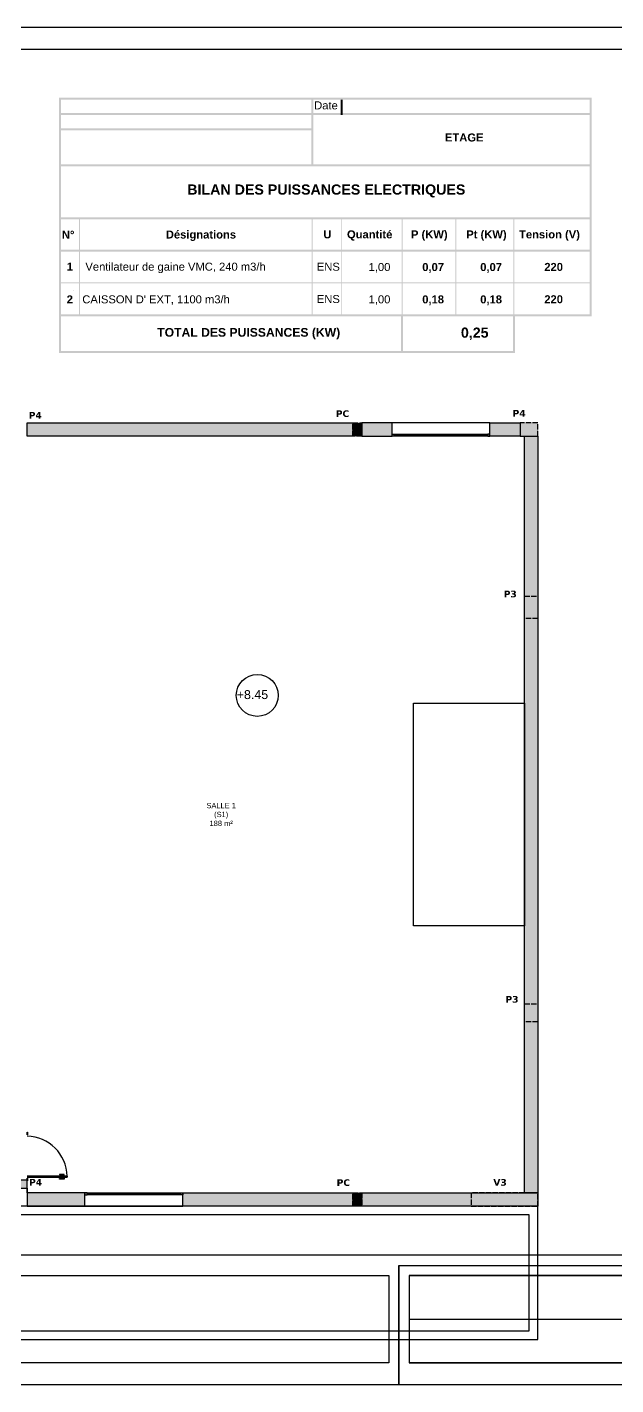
# Model space of a CAD drawing. Header units: millimetres. Extents: x 61345 to 69644, y 9491 to 29385.
# Drawn here: x 66432 to 67755, y 21239 to 24292 of the extents above; entities that cross this region are included whole.
import ezdxf

# ---------------------------------------------------------------- set-up
doc = ezdxf.new("R2010")
doc.units = ezdxf.units.MM
doc.linetypes.add('ACAD_ISO02W100', pattern=[15, 12, -3])
doc.layers.add('G-ANNO-SYMB', color=111, linetype='Continuous', lineweight=9)
for name, color, linetype in [('PDF _Remplissages de solides', 7, 'Continuous'), ('PDF _Texte', 7, 'Continuous'), ('Plan Archi', 8, 'Continuous')]:
    doc.layers.add(name, color=color, linetype=linetype)
doc.styles.add('ARIAL', font='arial.ttf')
doc.styles.add('PDF Arial', font='arial.ttf')
doc.styles.add('PDF Arial Bold', font='arialbd.ttf')
doc.styles.get("Standard").update_dxf_attribs({"font": 'arial.ttf'})

msp = doc.modelspace()

# ---------------------------------------------------------------- hatches: boundary and pattern name
at = {"layer": 'Plan Archi'}
h = msp.add_hatch(color=256, dxfattribs=at)
h.dxf.hatch_style = 1
h.paths.add_polyline_path([(67164.1, 23372.3), (66431.6, 23372.3), (66431.6, 23402.3), (67164.1, 23402.3)])
at = {"layer": 'Plan Archi', "linetype": 'ACAD_ISO02W100'}
h = msp.add_hatch(color=256, dxfattribs=at)
h.dxf.hatch_style = 1
h.paths.add_polyline_path([(67164.1, 23402.3), (67184.1, 23402.3), (67184.1, 23372.3), (67164.1, 23372.3)])
at = {"layer": 'Plan Archi'}
h = msp.add_hatch(color=256, dxfattribs=at)
h.dxf.hatch_style = 1
h.paths.add_polyline_path([(67184.1, 23372.3), (67252.1, 23372.3), (67252.1, 23402.3), (67184.1, 23402.3)])
h = msp.add_hatch(color=256, dxfattribs=at)
h.dxf.hatch_style = 1
h.paths.add_polyline_path([(67472.1, 23372.3), (67472.1, 23402.3), (67540.1, 23402.3), (67540.1, 23372.3)])
at = {"layer": 'Plan Archi', "linetype": 'ACAD_ISO02W100'}
h = msp.add_hatch(color=256, dxfattribs=at)
h.dxf.hatch_style = 1
h.paths.add_polyline_path([(67580.1, 23402.3), (67540.1, 23402.3), (67540.1, 23372.3), (67580.1, 23372.3)])
at = {"layer": 'Plan Archi'}
h = msp.add_hatch(color=256, dxfattribs=at)
h.dxf.hatch_style = 1
h.paths.add_polyline_path([(67580.1, 21671.1), (67550.1, 21671.1), (67550.1, 23372.3), (67580.1, 23372.3)])
at = {"layer": 'Plan Archi', "linetype": 'ACAD_ISO02W100'}
for points in [[(67580.1, 23012.4), (67580.1, 22962.4), (67550.1, 22962.4), (67550.1, 23012.4)], [(67580.1, 22095.8), (67580.1, 22055.8), (67550.1, 22055.8), (67550.1, 22095.8)]]:
    msp.add_hatch(color=256, dxfattribs=at).paths.add_polyline_path(points)
at = {"layer": 'Plan Archi'}
h = msp.add_hatch(color=256, dxfattribs=at)
h.dxf.hatch_style = 1
h.paths.add_polyline_path([(66561.6, 21671.1), (66431.6, 21671.1), (66431.6, 21699.3), (66401.6, 21699.3), (66401.6, 21681.1), (66431.6, 21681.1), (66431.6, 21641.1), (66561.6, 21641.1)])
h = msp.add_hatch(color=256, dxfattribs=at)
h.dxf.hatch_style = 1
h.paths.add_polyline_path([(66781.6, 21671.1), (67164.1, 21671.1), (67164.1, 21641.1), (66781.6, 21641.1)])
at = {"layer": 'Plan Archi', "linetype": 'ACAD_ISO02W100'}
h = msp.add_hatch(color=256, dxfattribs=at)
h.dxf.hatch_style = 1
h.paths.add_polyline_path([(67164.1, 21671.1), (67184.1, 21671.1), (67184.1, 21641.1), (67164.1, 21641.1)])
at = {"layer": 'Plan Archi'}
h = msp.add_hatch(color=256, dxfattribs=at)
h.dxf.hatch_style = 1
h.paths.add_polyline_path([(67184.1, 21671.1), (67580.1, 21671.1), (67580.1, 21641.1), (67184.1, 21641.1)])
at = {"layer": 'Plan Archi', "linetype": 'ACAD_ISO02W100'}
h = msp.add_hatch(color=256, dxfattribs=at)
h.dxf.hatch_style = 1
h.paths.add_polyline_path([(67580.1, 21671.1), (67430.3, 21671.1), (67430.3, 21641.1), (67580.1, 21641.1)])

# ---------------------------------------------------------------- linework, layer by layer
for p, q in [((67267.6, 21507.6), (67267.6, 21239.1)), ((67244.6, 21484.7), (67244.6, 21288.9)), ((67290.5, 21484.7), (67290.5, 21288.9)), ((67290.5, 21386.8), (67866.2, 21386.8))]:
    msp.add_line(p, q)
for points in [[(67915.9, 24292.2), (67915.9, 21239.1), (63639.6, 21239.1), (63639.6, 24292.2)], [(67866.2, 21484.7), (67290.5, 21484.7), (67290.5, 21288.9), (67866.2, 21288.9)]]:
    msp.add_lwpolyline(points, close=True)
for points in [[(63689.3, 21530.6), (63689.3, 24242.5), (67866.2, 24242.5), (67866.2, 21530.6)], [(67866.2, 21530.6), (63689.3, 21530.6)], [(67267.6, 21239.1), (67267.6, 21507.6), (67915.9, 21507.6)], [(63965.8, 21484.7), (67244.6, 21484.7)], [(67866.2, 21484.7), (67866.2, 21288.9), (67290.5, 21288.9)], [(67290.5, 21484.7), (67866.2, 21484.7), (67866.2, 21288.9), (67290.5, 21288.9)], [(67244.6, 21288.9), (63965.8, 21288.9)], [(67244.6, 21288.9), (63969.8, 21288.9)]]:
    msp.add_lwpolyline(points)
at = {"layer": 'G-ANNO-SYMB'}
msp.add_line((66537, 23700.4, -205), (66537, 23700.4, 0), dxfattribs=at)
at = {"layer": 'PDF _Remplissages de solides', "lineweight": 35, "transparency": 33554559}
for points in [[(66503.3, 23559.6), (66507.6, 23559.6), (66503.3, 24133.9), (66507.6, 24133.9)], [(66507.6, 24129.5), (67700.7, 24129.5), (66507.6, 24133.9), (67700.7, 24133.9)], [(67070.4, 23979.2), (67074.8, 23979.2), (67070.4, 24129.5), (67074.8, 24129.5)], [(67136.6, 24094.8), (67140.9, 24094.8), (67136.6, 24129.5), (67140.9, 24129.5)], [(67696.3, 23642.2), (67700.7, 23642.2), (67696.3, 24129.5), (67700.7, 24129.5)], [(66507.6, 24094.8), (67700.7, 24094.8), (66507.6, 24099.2), (67700.7, 24099.2)], [(66507.6, 24060.1), (67074.8, 24060.1), (66507.6, 24064.5), (67074.8, 24064.5)], [(66507.6, 23979.2), (67700.7, 23979.2), (66507.6, 23983.5), (67700.7, 23983.5)], [(66507.6, 23860.3), (67700.7, 23860.3), (66507.6, 23864.7), (67700.7, 23864.7)], [(66548.4, 23791.9), (66550.5, 23791.9), (66548.4, 23860.3), (66550.5, 23860.3)], [(67071.5, 23791.9), (67073.7, 23791.9), (67071.5, 23860.3), (67073.7, 23860.3)], [(67137.7, 23791.9), (67139.8, 23791.9), (67137.7, 23860.3), (67139.8, 23860.3)], [(67273.5, 23791.9), (67275.7, 23791.9), (67273.5, 23860.3), (67275.7, 23860.3)], [(67394.6, 23791.9), (67396.8, 23791.9), (67394.6, 23860.3), (67396.8, 23860.3)], [(67525, 23791.9), (67527.1, 23791.9), (67525, 23860.3), (67527.1, 23860.3)], [(66507.6, 23787.6), (67700.7, 23787.6), (66507.6, 23791.9), (67700.7, 23791.9)], [(66548.4, 23646.5), (66550.5, 23646.5), (66548.4, 23787.6), (66550.5, 23787.6)], [(67071.5, 23646.5), (67073.7, 23646.5), (67071.5, 23787.6), (67073.7, 23787.6)], [(67137.7, 23646.5), (67139.8, 23646.5), (67137.7, 23787.6), (67139.8, 23787.6)], [(67273.5, 23646.5), (67275.7, 23646.5), (67273.5, 23787.6), (67275.7, 23787.6)], [(67394.6, 23646.5), (67396.8, 23646.5), (67394.6, 23787.6), (67396.8, 23787.6)], [(67525, 23646.5), (67527.1, 23646.5), (67525, 23787.6), (67527.1, 23787.6)], [(66507.6, 23716), (67696.3, 23716), (66507.6, 23718.1), (67696.3, 23718.1)], [(66507.6, 23642.2), (67700.7, 23642.2), (66507.6, 23646.5), (67700.7, 23646.5)], [(67272.4, 23559.6), (67276.8, 23559.6), (67272.4, 23642.2), (67276.8, 23642.2)], [(67523.9, 23559.6), (67528.2, 23559.6), (67523.9, 23642.2), (67528.2, 23642.2)], [(66507.6, 23559.6), (67528.2, 23559.6), (66507.6, 23564), (67528.2, 23564)]]:
    msp.add_solid(points, dxfattribs=at)
at = {"layer": 'Plan Archi'}
for p, q in [((67257.1, 23377.3), (67467.1, 23377.3)), ((67467.1, 23372.3), (67257.1, 23372.3)), ((66431.7, 21807.4), (66432.6, 21807.4)), ((66431.7, 21801.1), (66431.7, 21807.4)), ((66432.6, 21801.1), (66431.7, 21801.1)), ((66432.6, 21807.4), (66432.6, 21801.1)), ((66521.6, 21708.5), (66431.6, 21708.5)), ((66514.9, 21712.5), (66504.1, 21712.5)), ((66504.1, 21712.5), (66504.1, 21711.1)), ((66504.1, 21711.1), (66513.7, 21711.1)), ((66513.7, 21711.1), (66513.7, 21708.6)), ((66514.9, 21708.7), (66514.9, 21712.5)), ((66521.6, 21705.9), (66521.6, 21708.5)), ((66521.6, 21708.5), (66521.6, 21705.9)), ((66431.6, 21705.9), (66521.6, 21705.9)), ((66431.7, 21703.9), (66432.6, 21703.9)), ((66431.7, 21697.6), (66431.7, 21703.9)), ((66432.6, 21697.6), (66431.7, 21697.6)), ((66432.6, 21703.9), (66432.6, 21697.6)), ((66504.1, 21703.3), (66513.7, 21703.3)), ((66504.1, 21701.9), (66504.1, 21703.3)), ((66514.9, 21701.9), (66504.1, 21701.9)), ((66513.7, 21703.3), (66513.7, 21705.8)), ((66514.9, 21705.7), (66514.9, 21701.9)), ((66566.6, 21671.1), (66776.6, 21671.1)), ((66776.6, 21666.1), (66566.6, 21666.1)), ((67580.1, 21641.1), (64674.4, 21641.1)), ((67560.1, 21621.1), (64694.4, 21621.1)), ((67560.1, 21360.9), (67560.1, 21621.1)), ((67580.1, 21340.9), (67580.1, 21641.1)), ((64694.4, 21360.9), (67560.1, 21360.9)), ((64674.4, 21340.9), (67580.1, 21340.9))]:
    msp.add_line(p, q, dxfattribs=at)
at = {"layer": 'Plan Archi', "linetype": 'ACAD_ISO02W100'}
msp.add_line((67580.2, 22055.8), (67550.2, 22055.8), dxfattribs=at)
at = {"layer": 'Plan Archi'}
for points in [[(67164.1, 23372.3), (66431.6, 23372.3), (66431.6, 23402.3), (67164.1, 23402.3)], [(67184.1, 23372.3), (67252.1, 23372.3), (67252.1, 23402.3), (67184.1, 23402.3)], [(67472.1, 23372.3), (67472.1, 23402.3), (67540.1, 23402.3), (67540.1, 23372.3)], [(67252.1, 23377.3), (67257.1, 23377.3), (67257.1, 23372.3), (67252.1, 23372.3)], [(67257.1, 23376), (67258.6, 23376), (67258.6, 23373.5), (67257.1, 23373.5)], [(67465.6, 23374.3), (67258.6, 23374.3), (67258.6, 23375.3), (67465.6, 23375.3)], [(67467.1, 23376), (67465.6, 23376), (67465.6, 23373.5), (67467.1, 23373.5)], [(67472.1, 23377.3), (67467.1, 23377.3), (67467.1, 23372.3), (67472.1, 23372.3)], [(67580.1, 21671.1), (67550.1, 21671.1), (67550.1, 23372.3), (67580.1, 23372.3)], [(67300.1, 22771.7), (67550.1, 22771.7), (67550.1, 22271.7), (67300.1, 22271.7)], [(66561.6, 21671.1), (66431.6, 21671.1), (66431.6, 21699.3), (66401.6, 21699.3), (66401.6, 21681.1), (66431.6, 21681.1), (66431.6, 21641.1), (66561.6, 21641.1)], [(66561.6, 21666.1), (66566.6, 21666.1), (66566.6, 21671.1), (66561.6, 21671.1)], [(66566.6, 21667.3), (66568.1, 21667.3), (66568.1, 21669.8), (66566.6, 21669.8)], [(66568.1, 21669.1), (66775.1, 21669.1), (66775.1, 21668.1), (66568.1, 21668.1)], [(66776.6, 21667.3), (66775.1, 21667.3), (66775.1, 21669.8), (66776.6, 21669.8)], [(66781.6, 21666.1), (66776.6, 21666.1), (66776.6, 21671.1), (66781.6, 21671.1)], [(66781.6, 21671.1), (67164.1, 21671.1), (67164.1, 21641.1), (66781.6, 21641.1)], [(67184.1, 21671.1), (67580.1, 21671.1), (67580.1, 21641.1), (67184.1, 21641.1)]]:
    msp.add_lwpolyline(points, close=True, dxfattribs=at)
at = {"layer": 'Plan Archi', "linetype": 'ACAD_ISO02W100'}
for points in [[(67164.1, 23402.3), (67184.1, 23402.3), (67184.1, 23372.3), (67164.1, 23372.3)], [(67580.1, 23402.3), (67540.1, 23402.3), (67540.1, 23372.3), (67580.1, 23372.3)], [(67580.1, 23012.4), (67580.1, 22962.4), (67550.1, 22962.4), (67550.1, 23012.4)], [(67580.1, 22095.8), (67580.1, 22055.8), (67550.1, 22055.8), (67550.1, 22095.8)], [(67164.1, 21671.1), (67184.1, 21671.1), (67184.1, 21641.1), (67164.1, 21641.1)], [(67580.1, 21671.1), (67430.3, 21671.1), (67430.3, 21641.1), (67580.1, 21641.1)]]:
    msp.add_lwpolyline(points, close=True, dxfattribs=at)
at = {"layer": 'Plan Archi'}
for points in [[(67472.1, 23402.3), (67252.1, 23402.3)], [(66561.6, 21641.1), (66781.6, 21641.1)]]:
    msp.add_lwpolyline(points, dxfattribs=at)
msp.add_circle((66949.1, 22789.5), 47.2, dxfattribs=at)
msp.add_arc((66429.1, 21706.1), 92.5, 1.5216, 88.4858, dxfattribs=at)

# ---------------------------------------------------------------- texts
at = {"layer": 'PDF _Texte', "attachment_point": 7}
for s, insert, char_height, style in [('Date', (67077, 24107.1), 18, 'PDF Arial'), ('{\\C5;ETAGE}', (67371.1, 24034.9), 18, 'PDF Arial Bold'), ('BILAN DES PUISSANCES ELECTRIQUES', (66791.6, 23909.1), 22.892, 'PDF Arial Bold'), ('N°', (66509.8, 23816.4), 18, 'PDF Arial Bold'), ('Désignations', (66743.5, 23811.4), 18, 'PDF Arial Bold'), ('U     Quantité      P (KW)      Pt (KW)    Tension (V)', (67097.7, 23811.8), 18, 'PDF Arial Bold'), ('{\\fArial|b1|i0|c0|p34;\\C1;1}    Ventilateur de gaine VMC, 240 m3/h', (66520.7, 23739.2), 18, 'PDF Arial'), ('ENS', (67083, 23744.3), 18, 'PDF Arial'), ('1,00', (67199.4, 23740.5), 18, 'PDF Arial'), ('0,07', (67320, 23739.7), 18, 'PDF Arial Bold'), ('0,07', (67450.3, 23739.7), 18, 'PDF Arial Bold'), ('220', (67594.4, 23743.8), 18, 'PDF Arial Bold'), ("{\\fArial|b1|i0|c0|p34;\\C1;2 }  CAISSON D' EXT, 1100 m3/h", (66520.7, 23667.8), 18, 'PDF Arial'), ('ENS', (67083, 23671.6), 18, 'PDF Arial'), ('1,00', (67199.4, 23667.8), 18, 'PDF Arial'), ('0,18', (67320, 23667), 18, 'PDF Arial Bold'), ('0,18', (67450.3, 23667), 18, 'PDF Arial Bold'), ('220', (67594.4, 23671.1), 18, 'PDF Arial Bold'), ('TOTAL DES PUISSANCES (KW)', (66724.1, 23590.2), 19.565, 'PDF Arial Bold'), ('0,25', (67406.9, 23588.7), 22.89, 'PDF Arial Bold')]:
    msp.add_mtext(s, dxfattribs=dict(at, insert=insert, char_height=char_height, style=style))
at = {"layer": 'Plan Archi', "linetype": 'ACAD_ISO02W100', "char_height": 15, "width": 285.154, "attachment_point": 1, "style": 'ARIAL'}
for s, insert in [('{\\fVerdana|b1|i0|c0|p34;P4}', (66435.2, 23427)), ('{\\fVerdana|b1|i0|c0|p34;PC}', (67125.5, 23430.6)), ('{\\fVerdana|b1|i0|c0|p34;P4}', (67523.1, 23431.4)), ('{\\fVerdana|b1|i0|c0|p34;P3}', (67503.1, 23025)), ('{\\fVerdana|b1|i0|c0|p34;P3}', (67507, 22113.6)), ('{\\fVerdana|b1|i0|c0|p34;P4}', (66436, 21702.3)), ('{\\fVerdana|b1|i0|c0|p34;PC}', (67127.5, 21701.4)), ('{\\fVerdana|b1|i0|c0|p34;V3}', (67479.8, 21701.9))]:
    msp.add_mtext(s, dxfattribs=dict(at, insert=insert))
at = {"layer": 'Plan Archi'}
for s, insert, char_height, width, attachment_point in [('+8.45', (66902.9, 22801.3), 20, 133.93, 1), ('SALLE 1\\P(S1)\\P188 m²', (66867.9, 22521.7), 12, 182.534, 5)]:
    msp.add_mtext(s, dxfattribs=dict(at, insert=insert, char_height=char_height, width=width, attachment_point=attachment_point))

doc.saveas('drawing.dxf')
